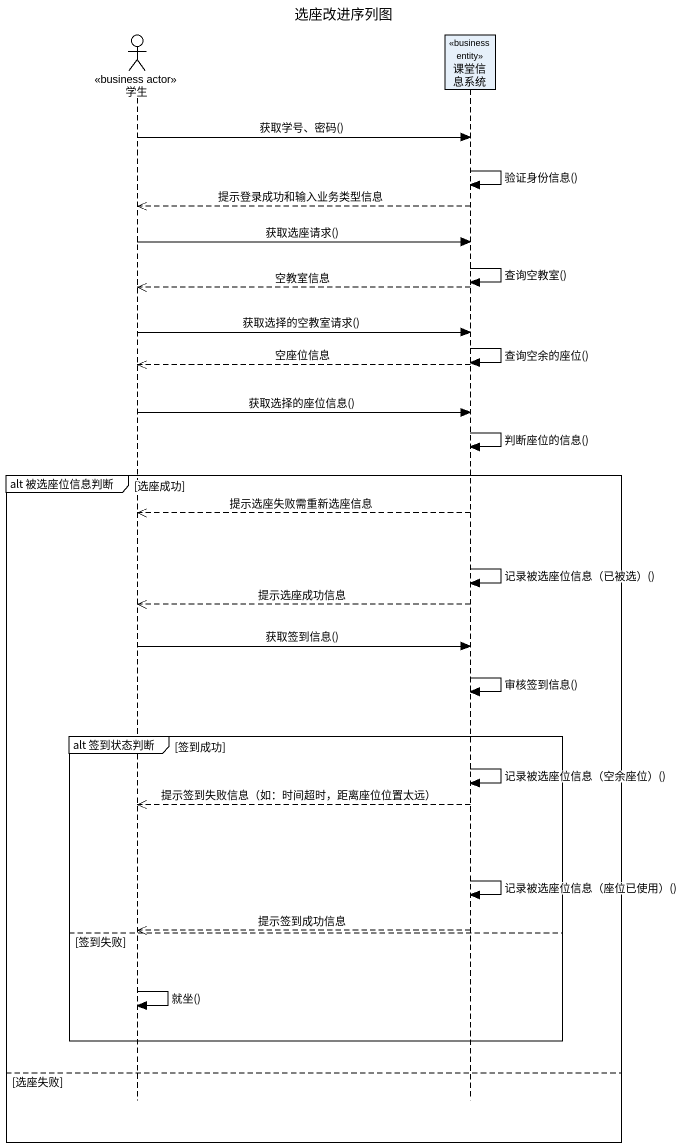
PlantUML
@startuml
title 选座改进序列图
hide footbox
actor 学生 <<business actor>>
participant 课堂信息系统 <<business entity>>

学生 -> 课堂信息系统 : 获取学号、密码()
课堂信息系统 -> 课堂信息系统 : 验证身份信息()
课堂信息系统 -->> 学生 : 提示登录成功和输入业务类型信息
学生 -> 课堂信息系统 : 获取选座请求()
课堂信息系统 -> 课堂信息系统 : 查询空教室()
课堂信息系统 -->> 学生 : 空教室信息
学生 -> 课堂信息系统 : 获取选择的空教室请求()
课堂信息系统 -> 课堂信息系统 : 查询空余的座位()
课堂信息系统 -->> 学生 : 空座位信息
学生 -> 课堂信息系统 : 获取选择的座位信息()
课堂信息系统 -> 课堂信息系统 : 判断座位的信息()
group alt 被选座位信息判断 [选座成功]
  课堂信息系统 -->> 学生 : 提示选座失败需重新选座信息
  课堂信息系统 -> 课堂信息系统 : 记录被选座位信息（已被选）()
  课堂信息系统 -->> 学生 : 提示选座成功信息
  学生 -> 课堂信息系统 : 获取签到信息()
  课堂信息系统 -> 课堂信息系统 : 审核签到信息()
  group alt 签到状态判断 [签到成功]
    课堂信息系统 -> 课堂信息系统 : 记录被选座位信息（空余座位）()
    课堂信息系统 -->> 学生 : 提示签到失败信息（如：时间超时，距离座位位置太远）
    课堂信息系统 -> 课堂信息系统 : 记录被选座位信息（座位已使用）()
    课堂信息系统 -->> 学生 : 提示签到成功信息
  else 签到失败
    学生 -> 学生 : 就坐()
  end
else 选座失败
end
@enduml
